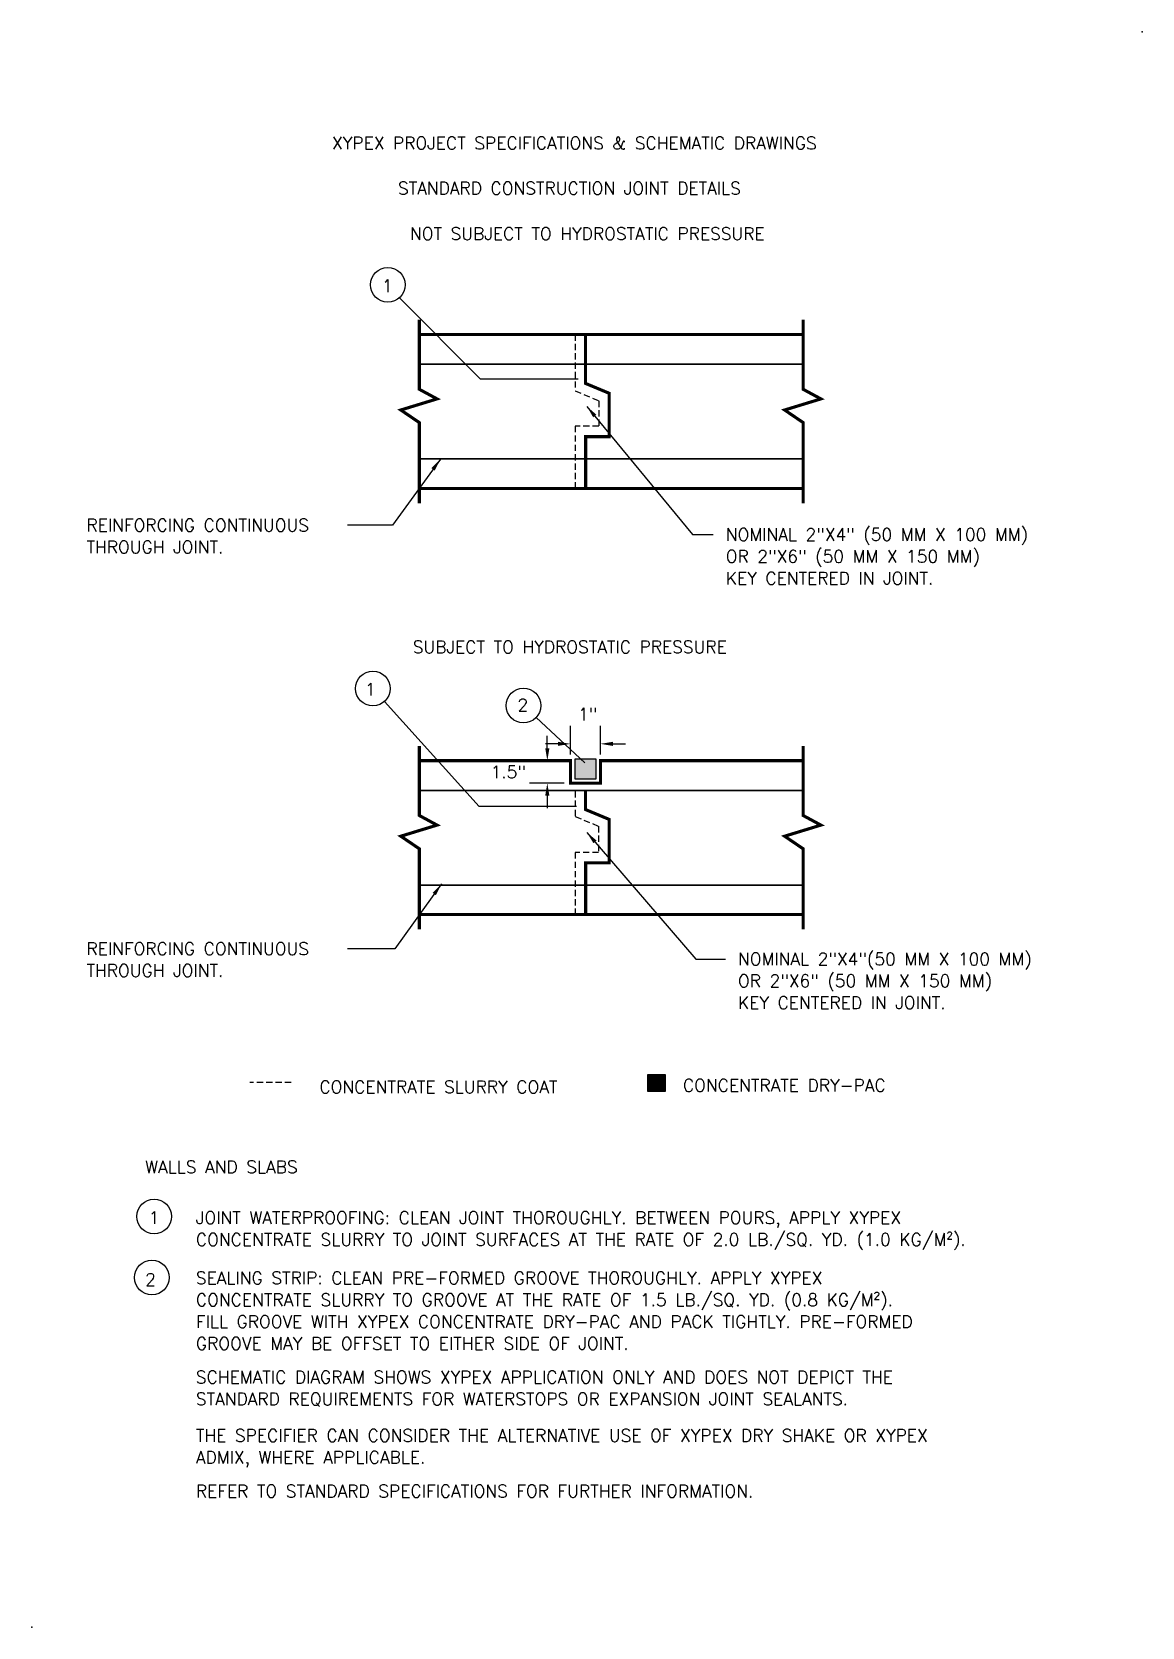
# Model space of a CAD drawing. Extents: x -2.2 to 42.3, y -5.2 to 58.7.
import ezdxf

# ---------------------------------------------------------------- set-up
doc = ezdxf.new("R2010")
doc.units = 0
doc.header["$LTSCALE"] = 2
doc.linetypes.add('HIDDEN2', pattern=[0.1875, 0.125, -0.0625])
doc.layers.get('DEFPOINTS').update_dxf_attribs({"linetype": 'CONTINUOUS'})
for name, color, linetype in [('R-ANNO-DIMS', 3, 'CONTINUOUS'), ('R-ANNO-TEXT', 6, 'CONTINUOUS'), ('R-SWTS-DET1', 1, 'CONTINUOUS'), ('R-SWTS-DET2', 4, 'CONTINUOUS'), ('R-SWTS-DET3', 5, 'CONTINUOUS'), ('R-SWTS-PAT1', 5, 'CONTINUOUS')]:
    doc.layers.add(name, color=color, linetype=linetype)
doc.styles.add('SWTSTEXT', font='ROMANS.shx')
doc.dimstyles.new('SWTSARCH', dxfattribs={"dimtxt": 0.125, "dimasz": 0.125, "dimexe": 0.179688, "dimexo": 0.0625, "dimgap": 0.125, "dimtad": 1, "dimtih": 1, "dimtoh": 1, "dimdec": 4, "dimzin": 3, "dimtxsty": 'SWTSTEXT', "dimcen": 0.1875, "dimdle": 0.179688, "dimclrd": 256, "dimclre": 256, "dimclrt": 256, "dimazin": 3, "dimtfac": 1, "dimtdec": 4, "dimtofl": 0, "dimtmove": 0, "dimatfit": 3, "dimtolj": 1, "dimtzin": 3})

# ---------------------------------------------------------------- blocks, each defined once
blk = doc.blocks.new('*D0')
at = {"layer": 'DEFPOINTS', "color": 0}
for p in [(19.365, 30.178), (19.365, 29.504), (20.565, 29.504)]:
    blk.add_point(p, dxfattribs=at)
at = {"layer": 'R-ANNO-DIMS'}
for p, q in [((19.365, 29.754), (19.365, 30.897)), ((20.565, 29.754), (20.565, 30.897)), ((18.865, 30.178), (18.365, 30.178)), ((21.065, 30.178), (21.565, 30.178))]:
    blk.add_line(p, q, dxfattribs=at)
for points in [[(18.865, 30.261), (18.865, 30.095), (19.365, 30.178)], [(21.065, 30.261), (21.065, 30.095), (20.565, 30.178)]]:
    blk.add_solid(points, dxfattribs=at)
at = {"layer": 'R-ANNO-DIMS', "insert": (20.055, 31.367), "char_height": 0.5, "attachment_point": 5, "style": 'SWTSTEXT'}
blk.add_mtext('\\A1;1"', dxfattribs=at)
blk = doc.blocks.new('*D1')
at = {"layer": 'DEFPOINTS', "color": 0}
for p in [(18.436, 29.504), (19.365, 29.504), (19.365, 28.6)]:
    blk.add_point(p, dxfattribs=at)
at = {"layer": 'R-ANNO-DIMS'}
for p, q in [((18.436, 30.004), (18.436, 30.504)), ((19.115, 29.504), (17.718, 29.504)), ((19.115, 28.6), (17.718, 28.6)), ((18.436, 28.1), (18.436, 27.6))]:
    blk.add_line(p, q, dxfattribs=at)
for points in [[(18.353, 30.004), (18.52, 30.004), (18.436, 29.504)], [(18.353, 28.1), (18.52, 28.1), (18.436, 28.6)]]:
    blk.add_solid(points, dxfattribs=at)
at = {"layer": 'R-ANNO-DIMS', "insert": (16.872, 29.052), "char_height": 0.5, "attachment_point": 5, "style": 'SWTSTEXT'}
blk.add_mtext('\\A1;1.5"', dxfattribs=at)

msp = doc.modelspace()

# ---------------------------------------------------------------- hatches: boundary and pattern name
at = {"layer": 'R-SWTS-PAT1'}
h = msp.add_hatch(color=256, dxfattribs=at)
h.dxf.hatch_style = 2
h.paths.add_polyline_path([(19.54293, 28.7727), (20.38737, 28.7727), (20.38737, 29.56286), (19.54293, 29.56286)])
h = msp.add_hatch(color=256, dxfattribs=at)
edge = h.paths.add_edge_path()
edge.add_spline(control_points=[(22.46358, 16.93724), (22.46358, 16.93724), (23.15194, 16.93724), (23.15194, 16.93724), (23.15194, 16.93724), (23.15194, 16.24887), (23.15194, 16.24887), (23.15194, 16.24887), (22.46358, 16.24887), (22.46358, 16.24887), (22.46358, 16.24887), (22.46358, 16.93724), (22.46358, 16.93724)], knot_values=[0, 0, 0, 0, 1, 1, 1, 2, 2, 2, 3, 3, 3, 4, 4, 4, 4], degree=3, periodic=0)

# ---------------------------------------------------------------- linework, layer by layer
at = {"layer": 'R-ANNO-TEXT'}
for p, q in [((12.51394, 48.04417), (15.7534, 44.7771)), ((19.66868, 44.78375), (15.7534, 44.78375)), ((11.91623, 31.87406), (15.70818, 27.66801)), ((19.93616, 29.4128), (17.98979, 31.23397)), ((19.59947, 27.66801), (15.70818, 27.66801))]:
    msp.add_line(p, q, dxfattribs=at)
for centre in [(12.0477, 48.56132), (11.44999, 32.39122), (17.48135, 31.7097), (2.68541, 11.25022), (2.59734, 8.80289)]:
    msp.add_circle(centre, 0.6963, dxfattribs=at)
at = {"layer": 'R-SWTS-DET1'}
msp.add_line((28.71579, 46.57027), (13.30838, 46.57027), dxfattribs=at)
at = {"layer": 'R-SWTS-DET1', "flags": 128}
for points, const_width in [([(28.71579, 46.57027), (13.30838, 46.57027)], 0.125), ([(28.71081, 45.38022), (13.30838, 45.38022)], 0.0625), ([(13.46637, 45.38022), (28.71081, 45.38022)], 0.0625), ([(28.71081, 41.58763), (13.30838, 41.58763)], 0.0625), ([(13.4269, 41.58763), (28.71081, 41.58763)], 0.0625), ([(28.71579, 40.4073), (13.30838, 40.4073)], 0.125), ([(13.30838, 40.4073), (28.71579, 40.4073)], 0.125), ([(13.30838, 28.31344), (28.68361, 28.31344)], 0.0625), ([(13.30838, 24.52096), (28.68361, 24.52096)], 0.0625), ([(13.30838, 23.34064), (28.68361, 23.34064)], 0.125)]:
    msp.add_lwpolyline(points, dxfattribs=dict(at, const_width=const_width))
at = {"layer": 'R-SWTS-DET1', "const_width": 0.125}
for points in [[(19.97267, 40.4073), (19.97267, 42.47901), (20.91596, 42.47901), (20.91596, 44.2172), (19.96781, 44.61234), (19.96781, 46.57027)], [(28.71579, 29.5036), (20.56515, 29.5036), (20.56515, 28.5999), (19.36515, 28.5999), (19.36515, 29.5036), (13.30838, 29.5036)], [(19.97267, 23.34064), (19.97267, 25.41234), (20.91596, 25.41234), (20.91596, 27.15053), (19.96781, 27.54567), (19.96781, 28.31344)]]:
    msp.add_lwpolyline(points, dxfattribs=at)
at = {"layer": 'R-SWTS-DET1'}
msp.add_lwpolyline([(19.54293, 28.7727), (20.38737, 28.7727), (20.38737, 29.56286), (19.54293, 29.56286)], close=True, dxfattribs=at)
for p in [(42.26167, 58.69023, 0), (-2.20969, -5.19554, -0.00153)]:
    msp.add_point(p, dxfattribs=at)
at = {"layer": 'R-SWTS-DET2', "linetype": 'HIDDEN2'}
msp.add_line((8.17351, 16.62075), (6.51504, 16.62075), dxfattribs=at)
for points in [[(19.55439, 46.57027), (19.55439, 44.31581), (20.49629, 43.91332), (20.49629, 42.90615), (19.55323, 42.90615), (19.55323, 40.4073)], [(19.55641, 28.27895), (19.55641, 27.27142), (20.49108, 26.87889), (20.49108, 25.83178), (19.55537, 25.83178), (19.55537, 23.34064)]]:
    msp.add_lwpolyline(points, dxfattribs=at)
at = {"layer": 'R-SWTS-DET3', "const_width": 0.125, "flags": 128}
for points in [[(13.30838, 47.16286), (13.30838, 44.37767), (14.01949, 43.99249), (12.56764, 43.54804), (13.30838, 43.04434), (13.30838, 39.81471)], [(13.30838, 30.0937), (13.30838, 27.30852), (14.01949, 26.92333), (12.56764, 26.47889), (13.30838, 25.97519), (13.30838, 22.74556)], [(28.68361, 30.0937), (28.68361, 27.30852), (29.39472, 26.92333), (27.94287, 26.47889), (28.68361, 25.97519), (28.68361, 22.74556)]]:
    msp.add_lwpolyline(points, dxfattribs=at)
at = {"layer": 'R-SWTS-DET3', "const_width": 0.125}
msp.add_lwpolyline([(28.68361, 47.16286), (28.68361, 44.37767), (29.39472, 43.99249), (27.94287, 43.54804), (28.68361, 43.04434), (28.68361, 39.81471)], dxfattribs=at)
at = {"layer": 'R-SWTS-PAT1'}
msp.add_lwpolyline([(22.46358, 16.93724), (23.15194, 16.93724), (23.15194, 16.24887), (22.46358, 16.24887)], close=True, dxfattribs=at)

# ---------------------------------------------------------------- texts
at = {"layer": 'R-ANNO-TEXT', "style": 'SWTSTEXT'}
for s, p in [('XYPEX PROJECT SPECIFICATIONS & SCHEMATIC DRAWINGS', (9.81214, 53.98758)), ('STANDARD CONSTRUCTION JOINT DETAILS', (12.45331, 52.17933)), ('NOT SUBJECT TO HYDROSTATIC PRESSURE', (12.93457, 50.35998)), ('1', (11.81181, 48.26805)), ('REINFORCING CONTINUOUS', (-0.02381, 38.68433)), ('NOMINAL 2"X4" (50 MM X 100 MM)', (25.58562, 38.30933)), ('THROUGH JOINT.', (-0.02381, 37.80933)), ('OR 2"X6" (50 MM X 150 MM) ', (25.58576, 37.43433)), ('KEY CENTERED IN JOINT.', (25.58562, 36.55933)), ('SUBJECT TO HYDROSTATIC PRESSURE', (13.04578, 33.80831)), ('1', (11.12542, 32.11061)), ('2', (17.24214, 31.48186)), ('REINFORCING CONTINUOUS', (-0.02381, 21.72293)), ('NOMINAL 2"X4"(50 MM X 100 MM)', (26.07448, 21.30991)), ('THROUGH JOINT.', (-0.02381, 20.84793)), ('OR 2"X6" (50 MM X 150 MM) ', (26.07448, 20.43491)), ('KEY CENTERED IN JOINT.', (26.07448, 19.55991)), ('CONCENTRATE SLURRY COAT', (9.30729, 16.18804)), ('CONCENTRATE DRY-PAC', (23.86802, 16.24943)), ('WALLS AND SLABS ', (2.3278, 12.98247)), ('1', (2.46448, 10.95362)), ('JOINT WATERPROOFING: CLEAN JOINT THOROUGHLY. BETWEEN POURS, APPLY XYPEX ', (4.3597, 10.95055)), ('CONCENTRATE SLURRY TO JOINT SURFACES AT THE RATE OF 2.0 LB./SQ. YD. (1.0 KG/M²).', (4.3597, 10.07555)), ('2', (2.32362, 8.47156)), ('SEALING STRIP: CLEAN PRE-FORMED GROOVE THOROUGHLY. APPLY XYPEX ', (4.3597, 8.53616)), ('CONCENTRATE SLURRY TO GROOVE AT THE RATE OF 1.5 LB./SQ. YD. (0.8 KG/M²).', (4.3597, 7.66116)), ('FILL GROOVE WITH XYPEX CONCENTRATE DRY-PAC AND PACK TIGHTLY. PRE-FORMED ', (4.35965, 6.78616)), ('GROOVE MAY BE OFFSET TO EITHER SIDE OF JOINT.', (4.35965, 5.91116)), ('SCHEMATIC DIAGRAM SHOWS XYPEX APPLICATION ONLY AND DOES NOT DEPICT THE ', (4.35965, 4.56591)), ('STANDARD REQUIREMENTS FOR WATERSTOPS OR EXPANSION JOINT SEALANTS. ', (4.35965, 3.69091)), ('THE SPECIFIER CAN CONSIDER THE ALTERNATIVE USE OF XYPEX DRY SHAKE OR XYPEX ', (4.35965, 2.22876)), ('ADMIX, WHERE APPLICABLE.', (4.35965, 1.35376)), ('REFER TO STANDARD SPECIFICATIONS FOR FURTHER INFORMATION.', (4.35965, 0))]:
    msp.add_text(s, height=0.5, dxfattribs=at).set_placement(p)

# ---------------------------------------------------------------- dimensions: what is measured, and where the dimension line sits
at = {"layer": 'R-ANNO-DIMS'}
dim = msp.add_linear_dim(base=(19.36515, 30.17785), p1=(20.56515, 29.5036), p2=(19.36515, 29.5036), text='1"', dimstyle='SWTSARCH', override={"dimscale": 4}, dxfattribs=at)
dim.commit()
dim.dimension.update_dxf_attribs({"geometry": '*D0', "text_midpoint": (20.05499, 31.36685), "dimtype": 160})
dim = msp.add_linear_dim(base=(18.43636, 29.5036), p1=(19.36515, 28.5999), p2=(19.36515, 29.5036), angle=90, text='1.5"', dimstyle='SWTSARCH', override={"dimscale": 4}, dxfattribs=at)
dim.commit()
dim.dimension.update_dxf_attribs({"geometry": '*D1', "text_midpoint": (16.87237, 29.05175)})

# ---------------------------------------------------------------- leaders
at = {"layer": 'R-ANNO-TEXT'}
for points in [[(20.02007, 43.6937), (24.24791, 38.55933), (25.08562, 38.55933)], [(14.1534, 41.57403), (12.24032, 38.93433), (10.42857, 38.93433)], [(20.02007, 26.63167), (24.38552, 21.55991), (25.57448, 21.55991)], [(14.19918, 24.56969), (12.32898, 21.97293), (10.42857, 21.97293)]]:
    msp.add_leader(points, dimstyle='SWTSARCH', override={"dimscale": 4}, dxfattribs=at)

doc.saveas('drawing.dxf')
